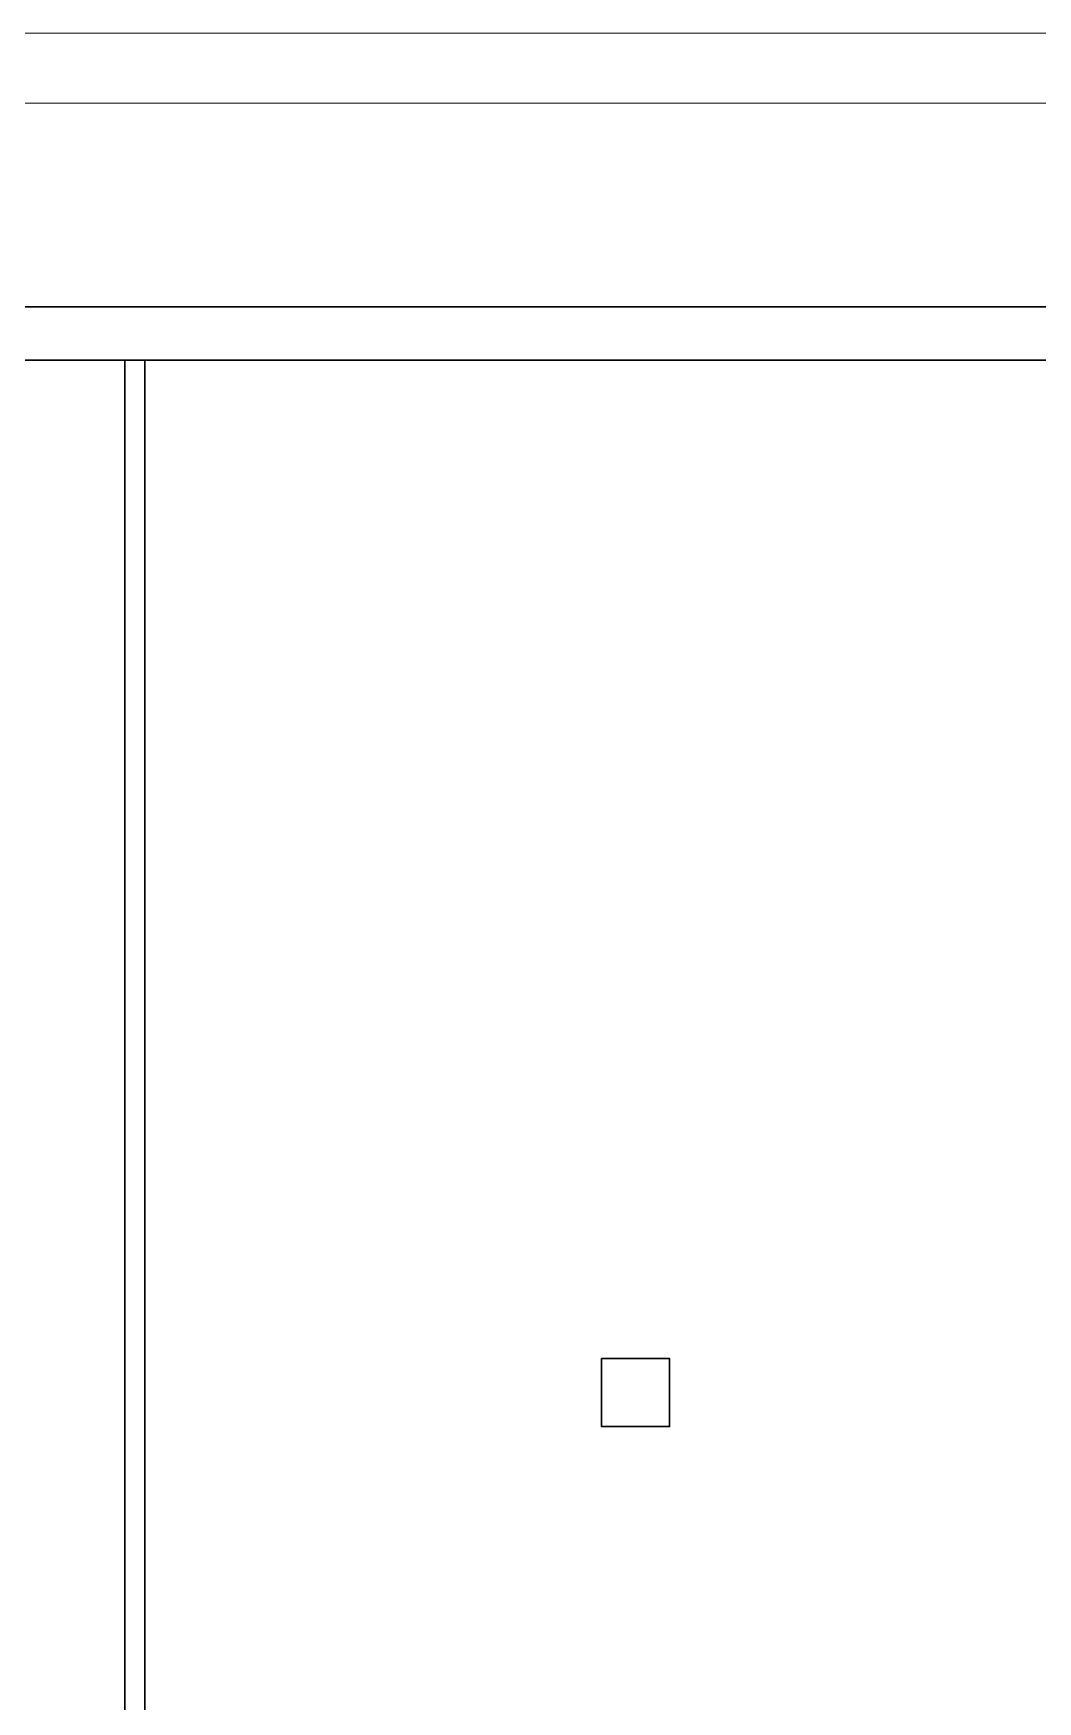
# Model space of a CAD drawing. Header units: metres. Extents: x -564 to -106, y -319 to -159.
# Drawn here: x -297.93 to -290.39, y -212.6 to -200.07 of the extents above; entities that cross this region are included whole.
import ezdxf

# ---------------------------------------------------------------- set-up
doc = ezdxf.new("R2010")
doc.units = ezdxf.units.M
doc.header["$MEASUREMENT"] = 0
doc.layers.add('Level 50', color=7, linetype='Continuous', lineweight=0)

msp = doc.modelspace()

# ---------------------------------------------------------------- linework, layer by layer
at = {"layer": 'Level 50', "color": 7, "linetype": 'Continuous', "lineweight": 0}
msp.add_line((-327.534, -200.07), (-279.391, -200.07), dxfattribs=at)
at = {"layer": 'Level 50', "color": 7, "linetype": 'Continuous', "lineweight": 13}
msp.add_line((-325.434, -200.595), (-279.916, -200.595), dxfattribs=at)
at = {"layer": 'Level 50', "color": 7, "linetype": 'Continuous', "lineweight": 30}
for p, q in [((-300.392, -202.124), (-282.042, -202.124)), ((-300.392, -202.524), (-282.442, -202.524)), ((-297.242, -218.034), (-297.242, -202.524)), ((-297.092, -218.034), (-297.092, -202.524))]:
    msp.add_line(p, q, dxfattribs=at)
at = {"layer": 'Level 50', "color": 7, "linetype": 'Continuous', "lineweight": 30, "flags": 128}
msp.add_lwpolyline([(-293.662, -210.024), (-293.152, -210.024), (-293.152, -210.534), (-293.662, -210.534), (-293.662, -210.024)], close=True, dxfattribs=at)

doc.saveas('drawing.dxf')
